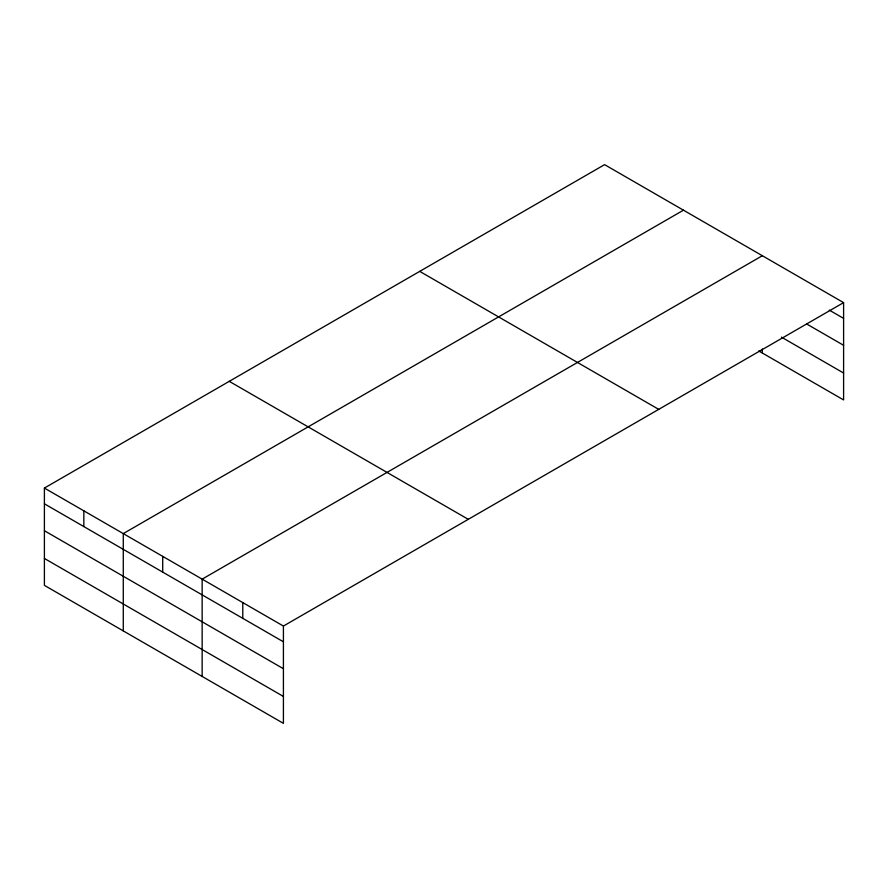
<?xml version="1.0" encoding="UTF-8"?>
<svg xmlns="http://www.w3.org/2000/svg" width="888" height="888" viewBox="0 0 888 888"><rect width="100%" height="100%" fill="white"/><g stroke="black" fill="none" stroke-linecap="round" stroke-linejoin="round"><path stroke-width="1.33" d="M44.4 488.067L283.416 626.051L283.416 723.354L44.4 585.37L44.4 488.067L604.584 164.646L843.6 302.63L843.6 399.933L758.752 350.949M683.46 210.179L123.277 533.599L123.277 630.902M762.337 255.722L202.153 579.143L202.153 676.445M283.416 626.051L843.6 302.63M829.259 310.101L843.6 318.381M806.548 323.909L843.6 345.299M781.451 337.14L843.6 373.027M419.724 271.373L658.741 409.368M229.259 381.329L468.276 519.325M44.4 503.807L283.416 641.802M44.4 530.724L283.416 668.72M44.4 558.452L283.416 696.447M762.337 348.984L762.337 353.024M242.779 602.597L242.779 618.337M162.715 556.365L162.715 572.116M83.838 510.833L83.838 526.573"/></g></svg>
